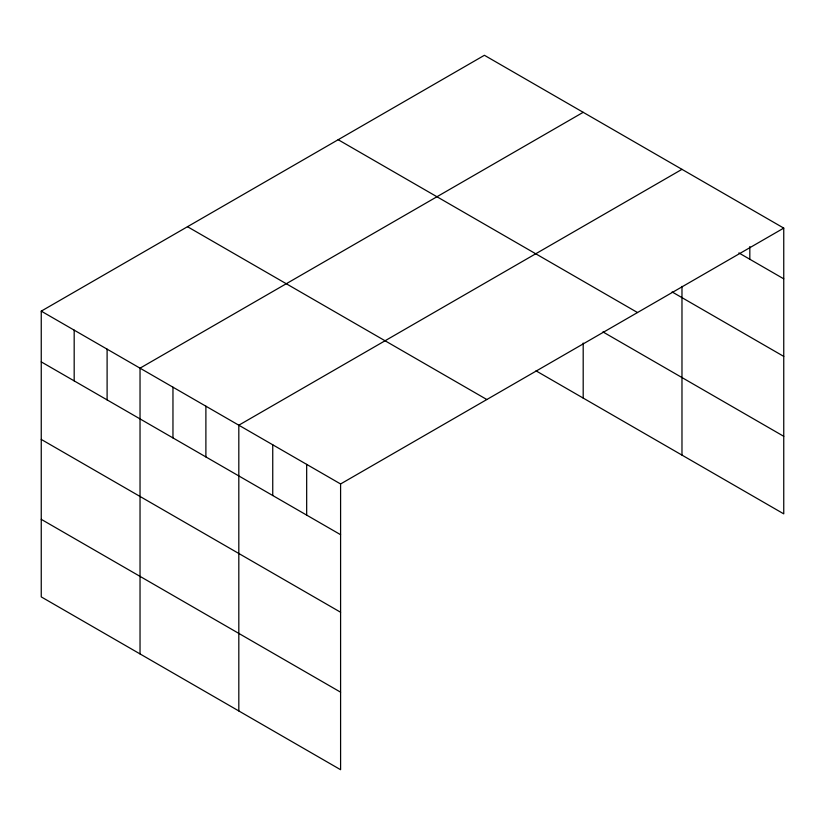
<?xml version="1.0" encoding="UTF-8"?>
<svg xmlns="http://www.w3.org/2000/svg" width="825" height="825" viewBox="0 0 825 825"><rect width="100%" height="100%" fill="white"/><g stroke="black" fill="none" stroke-linecap="round" stroke-linejoin="round"><path stroke-width="1.24" d="M783.75 228.102L340.591 483.966L340.591 769.715L41.25 596.898L41.25 311.138L484.409 55.285L783.75 228.102L783.75 513.862L535.992 370.827M583.192 112.313L140.033 368.167L140.033 653.926M681.976 169.342L238.817 425.205L238.817 710.954M738.88 252.935L783.75 278.84M672.097 291.937L783.75 356.4M338.168 139.714L637.508 312.541M602.941 331.918L783.75 436.312M187.492 226.7L486.832 399.527M41.25 311.138L340.591 483.966M41.25 361.876L340.591 534.693M41.25 439.426L340.591 612.253M41.25 519.337L340.591 692.165M749.822 246.572L749.822 259.256M681.976 286.378L681.976 455.101M583.192 343.035L583.192 398.073M306.673 464.372L306.673 515.109M272.745 444.788L272.745 495.526M205.889 406.189L205.889 456.926M172.961 387.183L172.961 437.92M107.106 349.161L107.106 399.898M74.178 330.144L74.178 380.882"/></g></svg>
